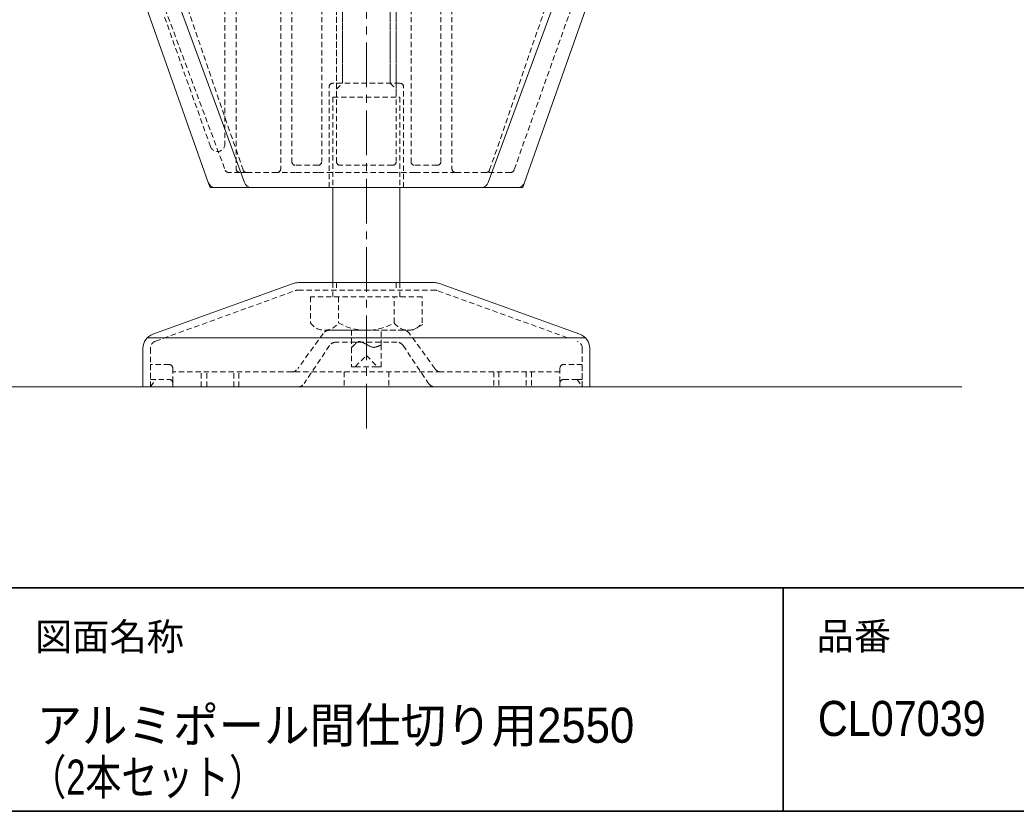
# Model space of a CAD drawing. Units: millimetres on the paper. Extents: x -396 to 396, y -304 to 304.
# Drawn here: x -275.3 to -141.5, y -277 to -170.7 of the extents above; entities that cross this region are included whole.
import ezdxf
from ezdxf.enums import TextEntityAlignment as Align

# ---------------------------------------------------------------- set-up
doc = ezdxf.new("R2010")
doc.units = ezdxf.units.MM
for name, pattern in [('USER1', [10.5, 8, -0.5, 0.5, -0.5, 0.5, -0.5]), ('USER3', [1.11, 0.71, -0.4]), ('USER4', [9.172222, 5.997222, -1.058333, 1.058333, -1.058333])]:
    doc.linetypes.add(name, pattern=pattern)
doc.layers.add('0-3_1図面枠', color=7, linetype='Continuous', lineweight=20)
doc.layers.add('0-5_3一般', color=7, linetype='Continuous', lineweight=15)
doc.styles.add('ＭＳ Ｐゴシック', font='')
doc.styles.get('ＭＳ Ｐゴシック').set_extended_font_data('MS PGothic')

# ---------------------------------------------------------------- blocks, each defined once
blk = doc.blocks.new('グループ-2')
at = {"layer": '0-3_1図面枠', "lineweight": 35}
for p, q in [((-190, -247), (190, -247)), ((6, -247), (6, -277))]:
    blk.add_line(p, q, dxfattribs=at)
blk.add_lwpolyline([(-190, 277), (190, 277), (190, -277), (-190, -277)], close=True, dxfattribs=at)
blk = doc.blocks.new('図面枠')
at = {"layer": '0-3_1図面枠'}
blk.add_blockref('グループ-2', (0, 0), dxfattribs=at)
at = {"layer": '0-3_1図面枠', "style": 'ＭＳ Ｐゴシック'}
for s, p in [('図面名称', (-94.501, -256.499)), ('品番', (10.482, -256.421))]:
    blk.add_text(s, height=3.666, dxfattribs=at).set_placement(p, align=Align.BOTTOM_LEFT)
blk = doc.blocks.new('グループ-13')
at = {"layer": '0-5_3一般', "linetype": 'USER3'}
for p, q in [((-50, -212.4), (-54.965, -212.4)), ((-45.035, -212.4), (-50, -212.4)), ((-55.797, -212.845), (-59.203, -217.555)), ((-45.891, -214), (-54.109, -214)), ((-40.797, -217.555), (-44.203, -212.845)), ((-54.941, -214.445), (-58.347, -219.555)), ((-45.059, -214.445), (-41.653, -219.555)), ((-76.5, -217), (-79, -217)), ((-79, -217), (-79, -219)), ((-60.035, -218), (-76, -218)), ((-72.2, -220), (-72.2, -218)), ((-71.444, -220), (-71.444, -218)), ((-67.8, -220), (-67.8, -218)), ((-67.119, -220), (-67.119, -218)), ((-53, -218), (-53, -220)), ((-47, -218), (-47, -220)), ((-24, -218), (-39.965, -218)), ((-32.881, -218), (-32.881, -220)), ((-32.2, -218), (-32.2, -220)), ((-28.556, -218), (-28.556, -220)), ((-27.8, -218), (-27.8, -220)), ((-24, -217.5), (-24, -219.5)), ((-21, -217), (-23.5, -217)), ((-21, -219), (-21, -217)), ((-79, -219), (-76.5, -219)), ((-23.5, -219), (-21, -219)), ((-76, -220), (-59.179, -220)), ((-59.179, -220), (-50, -220)), ((-50, -220), (-40.821, -220)), ((-40.821, -220), (-24, -220)), ((-24, -219.5), (-24, -220))]:
    blk.add_line(p, q, dxfattribs=at)
for points in [[(-76, -217.5), (-76, -219.5), (-76, -220)], [(-39.965, -218), (-50, -218), (-60.035, -218)]]:
    blk.add_lwpolyline(points, dxfattribs=at)
for centre, radius, start, end in [((-54.965, -213.4), 1, 90, 146.30993), ((-45.035, -213.4), 1, 33.69007, 90), ((-54.109, -215), 1, 90, 146.30993), ((-45.891, -215), 1, 33.69007, 90), ((-76.5, -217.5), 0.5, 0, 90), ((-60.035, -217), 1, 270, 326.30993), ((-39.965, -217), 1, 213.69007, 270), ((-23.5, -217.5), 0.5, 90, 180), ((-76.5, -219.5), 0.5, 0, 90), ((-23.5, -219.5), 0.5, 90, 180), ((-59.179, -219), 1, 270, 326.30993), ((-40.821, -219), 1, 213.69007, 270)]:
    blk.add_arc(centre, radius, start, end, dxfattribs=at)
blk = doc.blocks.new('グループ-14')
at = {"layer": '0-5_3一般', "linetype": 'USER3'}
for p, q in [((-54, -149.203), (-54, -189.738)), ((-46, -149.203), (-46, -189.738)), ((-77.037, -169.203), (-68.965, -190.878)), ((-74, -169.203), (-66.557, -190.866)), ((-69, -169.203), (-69, -187.384)), ((-67.5, -169.203), (-67.5, -190.703)), ((-61.5, -169.203), (-61.5, -190.703)), ((-60, -169.203), (-60, -189.738)), ((-56, -169.203), (-56, -189.738)), ((-54, -169.203), (-54, -179.203)), ((-53.2, -169.203), (-53.2, -179.203)), ((-46.8, -169.203), (-46.8, -179.203)), ((-46, -169.203), (-46, -179.203)), ((-44, -169.203), (-44, -189.738)), ((-40, -169.203), (-40, -189.738)), ((-38.5, -169.203), (-38.5, -190.703)), ((-26, -169.203), (-33.443, -190.866)), ((-22.5, -169.203), (-30.154, -190.87)), ((-77.1, -170.333), (-70.943, -187.718)), ((-45.5, -179.203), (-54.5, -179.203)), ((-55, -193.203), (-55, -179.703)), ((-45, -193.203), (-45, -179.703)), ((-67, -191.203), (-68.497, -191.203)), ((-66.084, -191.203), (-67, -191.203)), ((-62, -191.203), (-66.084, -191.203)), ((-59.5, -191.203), (-62, -191.203)), ((-56.5, -190.238), (-59.5, -190.238)), ((-56.5, -191.203), (-59.5, -191.203)), ((-53.5, -191.203), (-56.5, -191.203)), ((-46.5, -190.238), (-53.5, -190.238)), ((-46.5, -191.203), (-53.5, -191.203)), ((-40.5, -190.238), (-43.5, -190.238)), ((-30.626, -191.203), (-33.916, -191.203))]:
    blk.add_line(p, q, dxfattribs=at)
at = {"layer": '0-5_3一般'}
for p, q in [((-71.236, -192.537), (-79.5, -169.203)), ((-74.967, -169.203), (-66.382, -192.548)), ((-25.033, -169.203), (-33.618, -192.548)), ((-20.5, -169.203), (-28.764, -192.537)), ((-70.293, -193.203), (-71, -193.203)), ((-29.707, -193.203), (-70.293, -193.203))]:
    blk.add_line(p, q, dxfattribs=at)
at = {"layer": '0-5_3一般', "linetype": 'USER1'}
for p, q in [((-71, -193.203), (-71.236, -192.537)), ((-28.764, -192.537), (-29, -193.203)), ((-29, -193.203), (-29.707, -193.203))]:
    blk.add_line(p, q, dxfattribs=at)
at = {"layer": '0-5_3一般', "linetype": 'USER3'}
for points in [[(-40.5, -191.203), (-43.5, -191.203), (-46.5, -191.203)], [(-33.916, -191.203), (-38, -191.203), (-40.5, -191.203)]]:
    blk.add_lwpolyline(points, dxfattribs=at)
for centre, radius, start, end in [((-54.5, -179.703), 0.5, 90, 180), ((-45.5, -179.703), 0.5, 0, 90), ((-70, -187.384), 1, 199.50245, 0), ((-59.5, -189.738), 0.5, 180, 270), ((-56.5, -189.738), 0.5, 270, 0), ((-53.5, -189.738), 0.5, 180, 270), ((-46.5, -189.738), 0.5, 270, 0), ((-43.5, -189.738), 0.5, 180, 270), ((-40.5, -189.738), 0.5, 270, 0), ((-68.497, -190.703), 0.5, 200.42509, 270), ((-67, -190.703), 0.5, 180, 270), ((-66.084, -190.703), 0.5, 198.96185, 270), ((-62, -190.703), 0.5, 270, 0), ((-38, -190.703), 0.5, 180, 270), ((-33.916, -190.703), 0.5, 270, 341.03815), ((-30.626, -190.703), 0.5, 270, 340.54294)]:
    blk.add_arc(centre, radius, start, end, dxfattribs=at)
at = {"layer": '0-5_3一般'}
for centre, start, end in [((-70.293, -192.203), 199.50245, 270), ((-65.443, -192.203), 200.18993, 270), ((-34.557, -192.203), 270, 339.81007), ((-29.707, -192.203), 270, 340.49755)]:
    blk.add_arc(centre, 1, start, end, dxfattribs=at)
blk = doc.blocks.new('グループ-15')
at = {"layer": '0-5_3一般'}
for p, q in [((-59.156, -206), (-40.844, -206)), ((-78.668, -212.928), (-59.824, -206.114)), ((-21.332, -212.928), (-40.176, -206.114)), ((-38.504, -213.4), (-79.415, -213.4)), ((-20.585, -213.4), (-38.504, -213.4)), ((-80, -220), (-80, -214.813)), ((-20, -214.813), (-20, -220)), ((-80, -220), (-20, -220))]:
    blk.add_line(p, q, dxfattribs=at)
at = {"layer": '0-5_3一般', "linetype": 'USER3'}
for p, q in [((-54, -206), (-54, -207)), ((-54, -206), (-54, -207)), ((-46, -206), (-46, -207)), ((-46, -206), (-46, -207)), ((-78.334, -213.871), (-59.49, -207.057)), ((-59.156, -207), (-40.844, -207)), ((-22.995, -213.4), (-40.51, -207.057)), ((-79, -220), (-79, -214.813)), ((-21, -214.813), (-21, -220))]:
    blk.add_line(p, q, dxfattribs=at)
for points in [[(-79, -220), (-78.3, -219), (-79, -219)], [(-21, -219), (-21.7, -219), (-21, -220)]]:
    blk.add_lwpolyline(points, dxfattribs=at)
at = {"layer": '0-5_3一般'}
for centre, start, end in [((-59.156, -208), 90, 109.50245), ((-40.844, -208), 70.49755, 90), ((-78, -214.813), 109.50245, 180), ((-22, -214.813), 0, 70.49755)]:
    blk.add_arc(centre, 2, start, end, dxfattribs=at)
at = {"layer": '0-5_3一般', "linetype": 'USER3'}
for centre, start, end in [((-59.156, -208), 90, 109.50245), ((-40.844, -208), 70.49755, 90), ((-78, -214.813), 109.50245, 180), ((-22, -214.813), 0, 70.49755)]:
    blk.add_arc(centre, 1, start, end, dxfattribs=at)
blk = doc.blocks.new('グループ-16')
at = {"layer": '0-5_3一般', "linetype": 'USER3'}
for p, q in [((-54, -181.103), (-54, -151.103)), ((-53.2, -151.103), (-53.2, -179.203)), ((-46.8, -151.103), (-46.8, -179.203)), ((-46, -151.103), (-46, -181.103)), ((-54, -179.203), (-46, -179.203)), ((-54, -180.003), (-53.2, -179.203)), ((-46.8, -179.203), (-46, -180.003)), ((-54.5, -181.103), (-45.5, -181.103)), ((-54.5, -181.103), (-54.5, -193.203)), ((-45.5, -181.103), (-45.5, -193.203)), ((-54.5, -206), (-54.5, -207)), ((-45.5, -206), (-45.5, -207)), ((-54.5, -207.9), (-54.5, -207)), ((-45.5, -207.9), (-45.5, -207)), ((-57.506, -207.9), (-57.506, -211.4)), ((-53.753, -207.9), (-53.753, -211.4)), ((-46.247, -211.4), (-46.247, -207.9)), ((-55.629, -212.4), (-44.371, -212.4)), ((-52, -212.4), (-52, -214.746)), ((-48, -214.394), (-48, -212.4)), ((-43.765, -212.4), (-42.411, -211.618)), ((-52, -214.746), (-52, -217.3)), ((-48, -217.3), (-48, -214.394)), ((-52, -217.3), (-51.5, -217.3)), ((-51.5, -217.3), (-48.5, -217.3)), ((-48.5, -217.3), (-48, -217.3))]:
    blk.add_line(p, q, dxfattribs=at)
at = {"layer": '0-5_3一般'}
for p, q in [((-54.5, -193.203), (-54.5, -206)), ((-45.5, -193.203), (-45.5, -206))]:
    blk.add_line(p, q, dxfattribs=at)
at = {"layer": '0-5_3一般', "linetype": 'USER3'}
for points in [[(-42.494, -211.4), (-42.494, -207.9), (-57.506, -207.9)], [(-52, -214.746), (-51.967, -214.71), (-51.932, -214.674), (-51.897, -214.636), (-51.86, -214.598), (-51.822, -214.558), (-51.783, -214.517), (-51.743, -214.475), (-51.701, -214.432), (-51.659, -214.388), (-51.615, -214.342), (-51.57, -214.296), (-51.524, -214.249), (-51.476, -214.2), (-51.428, -214.151), (-51.378, -214.103), (-51.327, -214.062), (-51.275, -214.025), (-51.221, -213.994), (-51.166, -213.969), (-51.11, -213.949), (-51.053, -213.935), (-50.994, -213.926), (-50.934, -213.923), (-50.873, -213.925), (-50.811, -213.933), (-50.747, -213.946), (-50.682, -213.965), (-50.616, -213.989), (-50.549, -214.016), (-50.481, -214.045), (-50.413, -214.075), (-50.345, -214.106), (-50.276, -214.139), (-50.207, -214.173), (-50.137, -214.208), (-50.067, -214.244), (-49.996, -214.281), (-49.925, -214.32), (-49.854, -214.36)], [(-49.854, -214.36), (-49.782, -214.401), (-49.709, -214.443), (-49.637, -214.486), (-49.564, -214.528), (-49.492, -214.565), (-49.422, -214.598), (-49.352, -214.626), (-49.283, -214.649), (-49.215, -214.667), (-49.148, -214.681), (-49.082, -214.69), (-49.017, -214.695), (-48.952, -214.695), (-48.889, -214.69), (-48.826, -214.681), (-48.765, -214.666), (-48.704, -214.648), (-48.644, -214.627), (-48.586, -214.606), (-48.53, -214.586), (-48.474, -214.567), (-48.421, -214.548), (-48.368, -214.529), (-48.317, -214.511), (-48.268, -214.493), (-48.219, -214.475), (-48.173, -214.458), (-48.127, -214.442), (-48.083, -214.425), (-48.041, -214.41), (-48, -214.394), (-48, -214.394)], [(-51.5, -217.3), (-50, -215.8), (-48.5, -217.3)]]:
    blk.add_lwpolyline(points, dxfattribs=at)
for centre, radius, start, end in [((-50, -204.858), 7.542, 240.15828, 299.84172), ((-55.629, -210.14), 2.26, 213.89024, 326.10976), ((-44.371, -210.14), 2.26, 213.89024, 326.10976)]:
    blk.add_arc(centre, radius, start, end, dxfattribs=at)
at = {"layer": '0-5_3一般'}
for name in ['グループ-15', 'グループ-13', 'グループ-14']:
    blk.add_blockref(name, (0, 0), dxfattribs=at)
blk = doc.blocks.new('グループ-19')
at = {"layer": '0-5_3一般', "linetype": 'USER4'}
blk.add_line((-50, -225.578), (-50, 46.183), dxfattribs=at)
at = {"layer": '0-5_3一般'}
blk.add_blockref('グループ-16', (0, 0), dxfattribs=at)
blk = doc.blocks.new('グループ-20')
at = {"layer": '0-5_3一般'}
blk.add_line((-130, -220), (30, -220), dxfattribs=at)
blk.add_blockref('グループ-19', (0, 0), dxfattribs=at)

msp = doc.modelspace()

# ---------------------------------------------------------------- block references
at = {"layer": '0-3_1図面枠'}
msp.add_blockref('図面枠', (-178.75, 0), dxfattribs=at)
at = {"layer": '0-5_3一般'}
msp.add_blockref('グループ-20', (-178.75, 0), dxfattribs=at)

# ---------------------------------------------------------------- texts
at = {"layer": '0-3_1図面枠', "style": 'ＭＳ Ｐゴシック'}
for s, height, width, p in [('CL07039', 4.714, 0.9, (-168.098, -268.326)), ('アルミポール間仕切り用2550', 4.717, 0.95, (-273.046, -269.24)), ('（2本セット）', 4.717, 0.75, (-273.885, -276.216))]:
    msp.add_text(s, height=height, dxfattribs=dict(at, width=width)).set_placement(p, align=Align.BOTTOM_LEFT)

doc.saveas('drawing.dxf')
